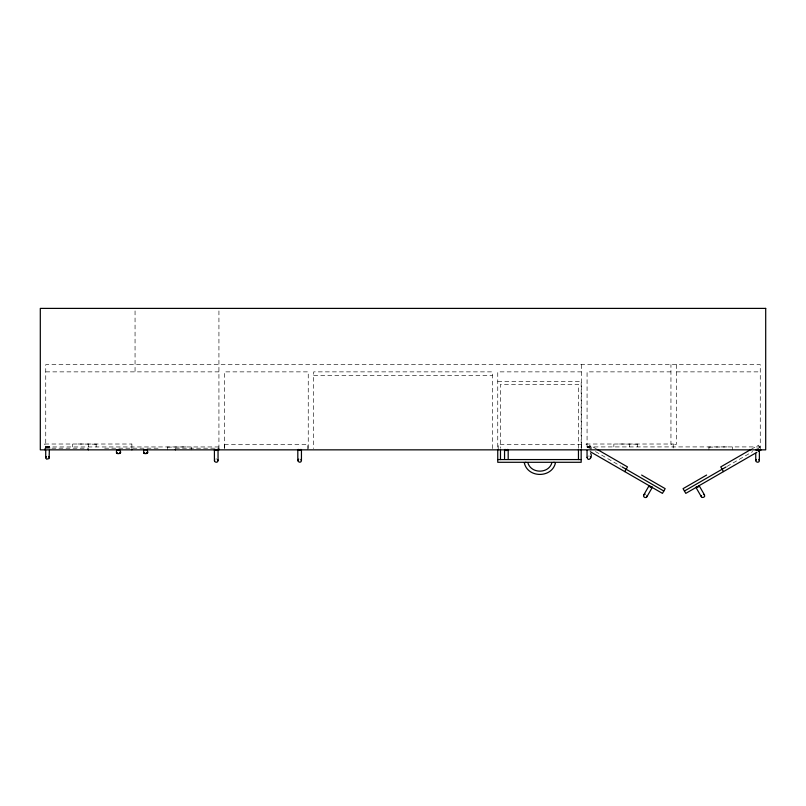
<?xml version="1.0" encoding="UTF-8"?>
<svg xmlns="http://www.w3.org/2000/svg" width="806" height="806" viewBox="0 0 806 806"><rect width="100%" height="100%" fill="white"/><g stroke="black" fill="none" stroke-linecap="round" stroke-linejoin="round"><path stroke-width="0.6" stroke-dasharray="4.03 3.02" d="M224.662 448.761L224.723 444.408M49.347 446.947C40.078 448.751 52.632 442.393 49.347 450.443M590.677 446.947C581.408 448.751 593.962 442.393 590.677 450.443M588.158 447.965L589.791 445.134L596.853 449.214M751.383 449.214L758.446 445.134L760.078 447.965M727.002 466.432L752.744 451.572M757.217 448.992L759.806 447.491M215.756 458.997L216.693 458.997M588.4 456.065L589.337 456.065M45.781 447.108L49.287 446.776M587.111 447.108L590.617 446.776M45.741 371.868L218.93 371.868M581.63 371.868L497.755 371.868L497.755 448.589M670.945 371.868L587.07 371.868L587.07 448.589M676.385 371.868L760.26 371.868M313.685 375.495L492.315 375.495M497.755 381.591L581.176 381.591L581.176 448.247M44.834 444.015L131.882 444.015M586.163 444.015L673.212 444.015M96.156 444.197L77.346 443.995M637.486 444.197L618.676 443.995M224.37 444.408L307.791 444.408L307.791 449.849M581.63 444.408L498.209 444.408L498.209 449.849M218.93 446.947L44.834 446.947L44.834 443.995M760.26 446.917L586.163 446.917L586.163 443.995M167.608 447.129L186.418 446.917M708.937 447.129L727.747 446.917M44.834 448.196L88.358 448.196M104.679 448.196L159.084 448.196M175.406 448.196L218.93 448.196M588.43 447.491L591.02 448.992M595.493 451.572L621.235 466.432M588.4 446.323L589.337 447.562M47.07 446.323L48.007 447.562M581.277 444.408L581.338 448.761M760.26 449.879L760.26 364.614L45.741 364.614L45.741 448.589M732.573 446.947L732.573 449.849M708.937 446.917L708.937 449.849M676.385 364.614L676.385 444.408L670.945 444.408L670.945 364.614M673.212 443.995L673.212 449.849M637.486 443.995L637.486 446.917M629.688 443.995L629.688 446.947M613.85 444.015L613.85 446.917M581.63 364.614L581.63 449.849M578.456 448.277L578.456 384.311L500.476 384.311L500.476 448.277M492.315 448.61L492.315 371.868L313.685 371.868L313.685 448.61M308.245 448.589L308.245 371.868L224.37 371.868L224.37 449.849M218.93 310.894L218.93 449.879M191.244 446.947L191.244 449.849M167.608 446.917L167.608 449.849M135.055 310.894L135.055 371.868M131.882 443.995L131.882 449.849M96.156 443.995L96.156 446.917M88.358 443.995L88.358 446.947M72.52 444.015L72.52 446.917"/><path stroke-width="1.21" d="M49.347 450.443L49.106 458.543L46.627 459.168L45.781 458.14L46.254 456.508M217.136 449.325L218.043 449.879L218.043 460.629C218.003 463.41 213.227 462.261 214.658 459.783M300.91 449.395L301.444 449.849L301.444 460.599C301.172 464.125 295.641 461.133 298.724 459.138M590.677 453.446C593.226 456.72 587.997 462.684 587.111 457.264M758.466 449.325L759.373 449.879L759.373 460.629C759.252 463.772 754.023 461.778 756.28 459.43M701.23 495.489C700.444 498.652 705.965 497.755 704.504 494.975L699.134 485.665C699.386 487.136 694.742 488.607 696.495 486.542M652.195 487.076C652.125 488.517 648.649 486.643 649.243 485.555M214.416 460.629L214.416 449.879L215.323 449.325M218.043 449.879L216.23 450.514L214.416 449.879M297.817 460.599L297.817 449.849L298.351 449.395M301.444 449.849L299.63 450.494L297.817 449.849M504.556 458.654L504.556 449.849L505.09 449.395M507.649 449.395C509.231 450.564 504.989 451.007 504.556 449.849M759.373 449.879C758.859 451.279 754.094 450.232 756.653 449.325M649.102 485.665L643.732 494.975C642.624 496.869 645.787 498.692 646.875 496.788L652.245 487.479M646.875 496.788L647.006 495.489M551.888 462.745C548.755 473.938 531.003 473.938 527.87 462.745M120.094 450.917C123.016 454.534 114.462 453.909 117.374 452.67M147.297 450.917C150.218 454.534 141.665 453.909 144.576 452.67M624.761 471.611L627.481 466.896L597.327 449.486M643.732 494.975L645.243 494.159M706.62 475.056L683.065 488.658L685.785 493.373L756.854 452.337M750.91 449.486L720.755 466.896L723.476 471.611M684.425 491.015L726.025 466.996M758.577 451.34L761.166 449.849M525.865 462.291L524.313 462.936C527.839 478.24 551.919 478.24 555.445 462.936L553.893 462.291M143.911 449.748L147.055 449.748M504.616 450.01L508.123 449.677M117.374 449.677C114.613 450.04 121.384 450.272 119.56 449.708M497.755 459.571L581.176 459.571M146.39 452.67L147.297 453.123M119.56 452.76L120.094 453.123M703.447 494.209L704.504 494.975M649.082 485.837L652.276 487.308M641.616 475.056L665.172 488.658L662.451 493.373L590.304 451.713M622.212 466.996L663.812 491.015M758.839 459.43L759.373 460.629M300.91 459.41L301.444 460.599M48.813 456.508L49.347 457.697M506.37 449.849L506.843 450.463M695.991 487.479L701.361 496.788M590.435 456.851L590.677 457.697M217.801 459.783L218.043 460.629M650.674 486.572L650.774 487.338M755.746 453.375L755.746 460.629M587.05 450.443L587.05 457.697M581.176 449.506L581.176 462.291L497.755 462.291L497.755 449.506M578.456 449.536L578.456 459.571M508.183 449.849L508.183 458.654M500.476 449.536L500.476 459.571M218.93 449.023L218.93 449.879M175.406 449.023L175.406 449.879M143.669 450.917L143.669 453.123M131.882 449.023L131.882 449.849M116.467 450.917L116.467 453.123M88.358 449.023L88.358 449.849M45.72 450.443L45.72 457.697M44.834 449.023L44.834 449.849M765.7 308.396L40.3 308.396L40.3 449.849L765.7 449.849L765.7 308.396"/></g></svg>
